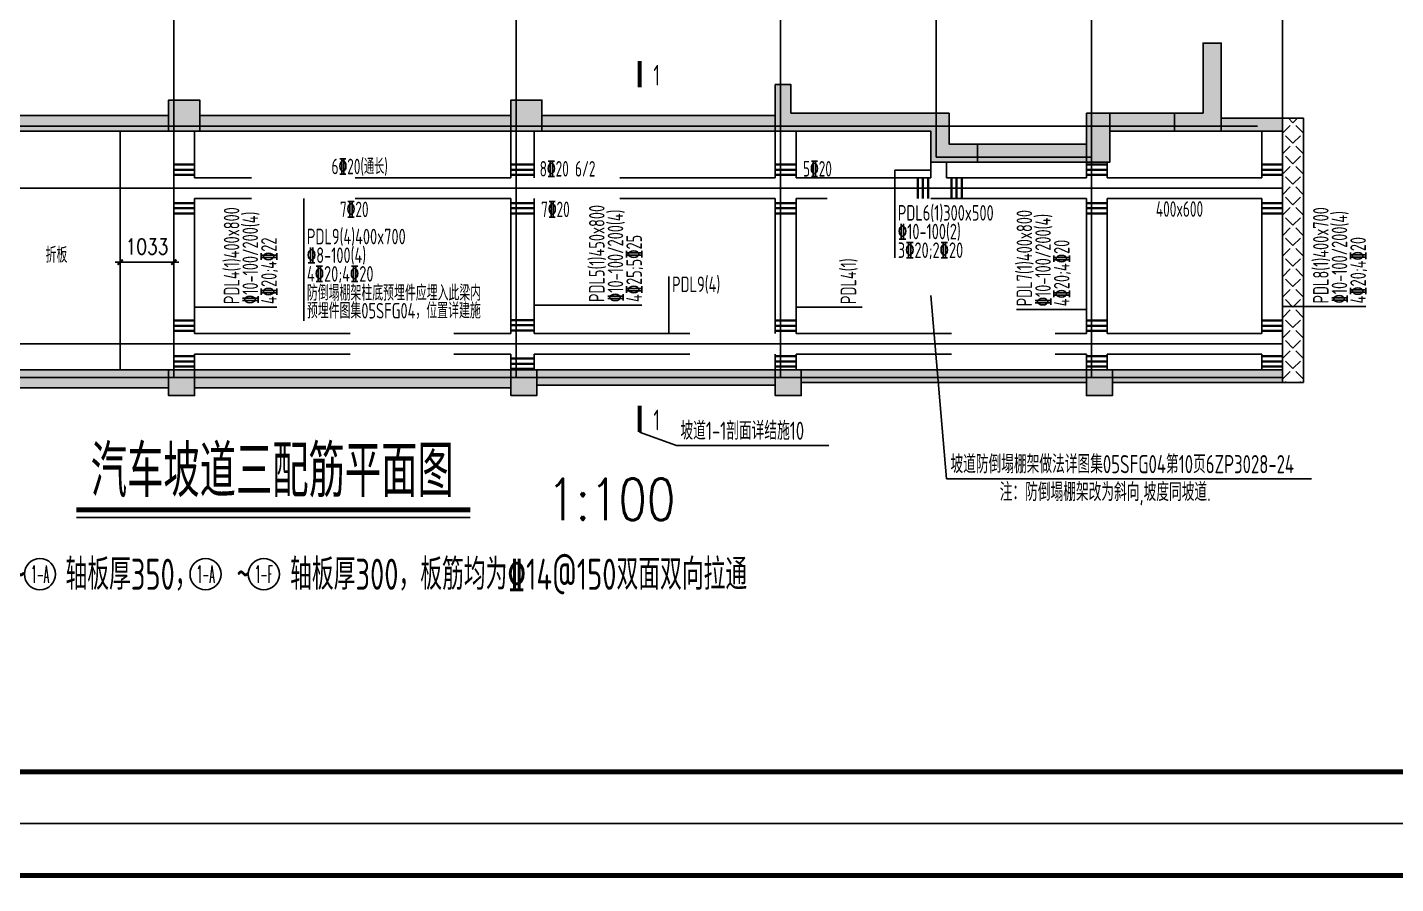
# Model space of a CAD drawing. Header units: millimetres. Extents: x -41781 to 68020, y 189188 to 426788.
# Drawn here: x 2068 to 28454, y 366231 to 382746 of the extents above; entities that cross this region are included whole.
import ezdxf
from ezdxf.enums import TextEntityAlignment as Align

# ---------------------------------------------------------------- set-up
doc = ezdxf.new("R2010")
doc.units = ezdxf.units.MM
doc.header["$LTSCALE"] = 1000
doc.header["$PDMODE"] = 35
doc.header["$PDSIZE"] = 200
doc.linetypes.add('3', pattern=[5, 3, -2])
for name, color, linetype in [('AXIS', 3, 'Continuous'), ('B-TEXT', 3, 'Continuous'), ('B-板厚', 2, 'Continuous'), ('COLU', 7, 'Continuous'), ('colu-1层', 6, 'Continuous'), ('colu-主楼', 7, 'Continuous'), ('DIM', 4, 'Continuous'), ('h填实-柱墙', 254, 'Continuous'), ('L-AXIS', 3, 'Continuous'), ('L-dote', 253, 'Continuous'), ('L-TEXT', 6, 'Continuous'), ('L-箍筋', 1, 'Continuous'), ('TEXT', 7, 'Continuous'), ('WALL', 3, 'Continuous'), ('wall-主楼', 2, 'Continuous'), ('图框', 4, 'Continuous'), ('承台编号', 60, 'Continuous'), ('梁', 4, 'Continuous'), ('梁虚线', 4, '3'), ('水平标注', 2, 'Continuous'), ('水平钢筋', 30, 'Continuous')]:
    doc.layers.add(name, color=color, linetype=linetype)
doc.styles.add('3$0$HZFS', font='txt.shx', dxfattribs={"width": 0.7, "bigfont": 'hzfs.shx'})
doc.styles.add('_HZTXT', font='txt.shx', dxfattribs={"width": 0.7, "bigfont": 'HZTXT.shx'})
doc.styles.add('_TCH_AXIS', font='COMPLEX', dxfattribs={"bigfont": 'GBCBIG'})
doc.styles.add('COMPLEX', font='tssdeng.shx', dxfattribs={"width": 0.7, "bigfont": 'tssdchn.shx'})
doc.styles.add('DIM_FONT', font='SIMPLEX.shx', dxfattribs={"width": 0.8})
doc.styles.add('TSSD_REIN', font='Tssdeng.shx', dxfattribs={"width": 0.7, "bigfont": 'hztxt.shx'})
doc.dimstyles.new('DIMN', dxfattribs={"dimtxt": 300, "dimasz": 100, "dimexe": 250, "dimexo": 300, "dimgap": 150, "dimtad": 1, "dimdec": 0, "dimzin": 0, "dimdsep": 46, "dimtxsty": 'DIM_FONT', "dimblk": 'ARCHTICK', "dimcen": 0.09, "dimclrt": 7, "dimazin": 2, "dimtfac": 1, "dimtdec": 0, "dimtix": 1, "dimtmove": 2, "dimatfit": 3, "dimfxl": 1, "dimtolj": 1, "dimtzin": 0, "dimarcsym": 0})

# ---------------------------------------------------------------- blocks, each defined once
blk = doc.blocks.new('A$C35F87531')
at = {"layer": '图框'}
blk.add_lwpolyline([(0, 0), (0, 59400), (84100, 59400), (84100, 0)], close=True, dxfattribs=at)
at = {"layer": '图框', "const_width": 100}
blk.add_lwpolyline([(2500, 1000), (83100, 1000), (83100, 58400), (2500, 58400)], close=True, dxfattribs=at)
blk = doc.blocks.new('_ArchTick')
at = {"color": 0, "linetype": 'ByBlock', "const_width": 0.4}
blk.add_lwpolyline([(-0.5, -0.5), (0.5, 0.5)], dxfattribs=at)
blk = doc.blocks.new('*D62')
at = {"layer": 'AXIS', "color": 0, "linetype": 'ByBlock', "lineweight": -2}
for p, q in [((3859, 378457), (3859, 378468)), ((4891, 378457), (4891, 378468)), ((3859, 378218), (3759, 378218)), ((3859, 378218), (4891, 378218)), ((4891, 378218), (4991, 378218))]:
    blk.add_line(p, q, dxfattribs=at)
at = {"layer": 'Defpoints', "color": 0, "linetype": 'ByBlock'}
for p in [(3859, 378157), (4891, 378218), (4891, 378157)]:
    blk.add_point(p, dxfattribs=at)
at = {"layer": 'AXIS', "color": 0, "linetype": 'ByBlock', "lineweight": -2, "xscale": 100, "yscale": 100, "zscale": 100}
blk.add_blockref('_ArchTick', (3859, 378218), dxfattribs=at)
at = {"layer": 'AXIS', "color": 0, "linetype": 'ByBlock', "lineweight": -2, "xscale": 100, "yscale": 100, "zscale": 100, "rotation": 180}
blk.add_blockref('_ArchTick', (4891, 378218), dxfattribs=at)
at = {"layer": 'AXIS', "color": 7, "linetype": 'ByBlock', "insert": (4375, 378518), "char_height": 300, "attachment_point": 5, "style": 'DIM_FONT'}
blk.add_mtext('\\A1;1033', dxfattribs=at)
blk = doc.blocks.new('_AXISO')
blk.add_circle((0, 0), 0.5)
at = {"layer": 'B-TEXT', "style": 'COMPLEX', "width": 1.450893}
blk.add_attdef('A', text='', height=0.56, dxfattribs=at).set_placement((0.249375, -0.28), (0.749375, -0.28), align=Align.FIT)

msp = doc.modelspace()

# ---------------------------------------------------------------- hatches: boundary and pattern name
at = {"layer": 'DIM'}
h = msp.add_hatch(dxfattribs=at)
h.set_pattern_fill('ANGLE', color=256, scale=100, angle=-90, style=0)
h.set_pattern_definition([(270, (-644553.3, 735039.75), (698.5, -1e-13), [508, -190.5]), (360, (-644553.3, 735039.75), (2e-13, 698.5), [508, -190.5])])
h.paths.add_polyline_path([(22591.4, 380943.3), (22591.4, 381093.3), (22491.4, 381093.3), (22491.4, 380943.3)])
h.paths.add_polyline_path([(22941.4, 380943.3), (22941.4, 381093.3), (22591.4, 381093.3), (22591.4, 380943.3)])
at = {"layer": 'h填实-柱墙'}
for points in [[(24191.4, 380743.3), (25091.4, 380743.3), (25091.4, 382443.3), (24741.4, 382443.3), (24741.4, 381093.3), (24191.4, 381093.3)], [(19841.4, 381093.3), (19841.4, 380493.3), (20391.4, 380493.3), (20391.4, 380143.3), (19491.4, 380143.3), (19491.4, 380743.3), (16491.4, 380743.3), (16491.4, 381643.3), (16791.4, 381643.3), (16791.4, 381093.3)], [(5391.4, 380743.3), (5391.4, 381343.3), (4791.4, 381343.3), (4791.4, 380743.3)], [(11991.4, 380743.3), (11991.4, 381343.3), (11391.4, 381343.3), (11391.4, 380743.3)], [(4791.4, 380743.3), (4791.4, 381043.3), (-3758.6, 381043.3), (-3758.6, 380743.3)], [(11391.4, 380743.3), (11391.4, 381043.3), (5391.4, 381043.3), (5391.4, 380743.3)], [(16491.4, 380743.3), (16491.4, 381043.3), (11991.4, 381043.3), (11991.4, 380743.3)], [(22491.4, 381093.3), (22941.4, 381093.3), (22941.4, 380143.3), (22491.4, 380143.3)], [(24191.4, 380743.3), (24191.4, 381093.3), (22941.4, 381093.3), (22941.4, 380743.3)], [(22491.4, 380143.3), (22491.4, 380493.3), (20391.4, 380493.3), (20391.4, 380143.3)], [(4841.4, 375793.3), (4841.4, 376143.3), (-3758.6, 376143.3), (-3758.6, 375793.3)], [(4791.4, 376143.3), (4791.4, 375643.3), (5291.4, 375643.3), (5291.4, 376143.3)], [(11391.4, 375793.3), (11391.4, 376143.3), (5291.4, 376143.3), (5291.4, 375793.3)], [(11391.4, 376143.3), (11391.4, 375643.3), (11891.4, 375643.3), (11891.4, 376143.3)], [(16491.4, 375843.3), (16491.4, 376143.3), (11891.4, 376143.3), (11891.4, 375843.3)], [(16491.4, 376143.3), (16491.4, 375643.3), (16991.4, 375643.3), (16991.4, 376143.3)], [(22491.4, 375893.3), (22491.4, 376143.3), (16991.4, 376143.3), (16991.4, 375893.3)], [(22491.4, 376143.3), (22491.4, 375643.3), (22991.4, 375643.3), (22991.4, 376143.3)], [(26274.4, 375893.3), (26274.4, 376143.3), (22991.4, 376143.3), (22991.4, 375893.3)]]:
    msp.add_hatch(color=256, dxfattribs=at).paths.add_polyline_path(points)
h = msp.add_hatch(color=256, dxfattribs=at)
h.paths.add_polyline_path([(25791.4, 380743.3), (25791.4, 380843.3), (25091.4, 380843.3), (25091.4, 380743.3)])
h.paths.add_polyline_path([(25791.4, 380843.3), (25791.4, 380993.3), (25091.4, 380993.3), (25091.4, 380843.3)])
h.paths.add_polyline_path([(26274.4, 380843.3), (26274.4, 380993.3), (25791.4, 380993.3), (25791.4, 380843.3)])
h.paths.add_polyline_path([(25791.4, 380843.3), (25791.4, 380743.3), (26274.4, 380743.3), (26274.4, 380843.3)])
at = {"layer": '梁虚线'}
h = msp.add_hatch(dxfattribs=at)
h.set_pattern_fill('ANGLE', color=256, scale=40, angle=45, style=0)
h.set_pattern_definition([(45, (0, 0), (-197.56563, 197.56563), [203.2, -76.2]), (135, (0, 0), (-197.56563, -197.56563), [203.2, -76.2])])
h.paths.add_polyline_path([(26674.4, 380993.3), (26274.4, 380993.3), (26274.4, 375993.3), (26274.4, 375893.3), (26674.4, 375893.3)])

# ---------------------------------------------------------------- linework, layer by layer
at = {"layer": 'COLU'}
for points in [[(4791.4, 376143.3), (4791.4, 375643.3), (5291.4, 375643.3), (5291.4, 376143.3)], [(11391.4, 376143.3), (11391.4, 375643.3), (11891.4, 375643.3), (11891.4, 376143.3)], [(16491.4, 376143.3), (16491.4, 375643.3), (16991.4, 375643.3), (16991.4, 376143.3)], [(22491.4, 375893.3), (22491.4, 376143.3), (16991.4, 376143.3), (16991.4, 375893.3)], [(22491.4, 376143.3), (22491.4, 375643.3), (22991.4, 375643.3), (22991.4, 376143.3)]]:
    msp.add_lwpolyline(points, close=True, dxfattribs=at)
at = {"layer": 'colu-1层'}
for points in [[(5391.4, 380743.3), (5391.4, 381343.3), (4791.4, 381343.3), (4791.4, 380743.3)], [(11991.4, 380743.3), (11991.4, 381343.3), (11391.4, 381343.3), (11391.4, 380743.3)]]:
    msp.add_lwpolyline(points, close=True, dxfattribs=at)
at = {"layer": 'colu-主楼'}
for points in [[(4791.4, 380743.3), (5391.4, 380743.3), (5391.4, 381343.3), (4791.4, 381343.3)], [(11391.4, 380743.3), (11991.4, 380743.3), (11991.4, 381343.3), (11391.4, 381343.3)], [(22491.4, 381093.3), (22941.4, 381093.3), (22941.4, 380143.3), (22491.4, 380143.3)]]:
    msp.add_lwpolyline(points, close=True, dxfattribs=at)
at = {"layer": 'L-dote', "ltscale": 10}
for p, q in [((4891.4, 375993.3), (4891.4, 392731.1)), ((11491.4, 375993.3), (11491.4, 392660.6)), ((16591.4, 375993.3), (16591.4, 392660.6)), ((19591.4, 380243.3), (19591.4, 392660.6)), ((26274.4, 375993.3), (26274.4, 392660.6)), ((22591.4, 392410.6), (22591.4, 375993.3)), ((-7412.4, 380843.3), (25791.4, 380843.3)), ((22591.4, 380243.3), (19591.4, 380243.3)), ((26274.4, 379643.1), (-7412.4, 379643.1)), ((-7412.4, 376643.1), (26274.4, 376643.1)), ((-7412.4, 375993.3), (26274.4, 375993.3))]:
    msp.add_line(p, q, dxfattribs=at)
at = {"layer": 'L-TEXT', "const_width": 75}
for points in [[(13875.3, 382098.5), (13875.3, 381588.9)], [(13875.3, 375449.7), (13875.3, 374940.1)]]:
    msp.add_lwpolyline(points, dxfattribs=at)
at = {"layer": 'L-箍筋', "const_width": 44.9}
for points in [[(4891.4, 380100.4), (5291.4, 380100.4)], [(4891.4, 380000.4), (5291.4, 380000.4)], [(11391.4, 380100.4), (11841.4, 380100.4)], [(11391.4, 380000.4), (11841.4, 380000.4)], [(16491.4, 380100.4), (16891.4, 380100.4)], [(16491.4, 380000.4), (16891.4, 380000.4)], [(22491.4, 380100.4), (22891.4, 380100.4)], [(22491.4, 380000.4), (22891.4, 380000.4)], [(25874.4, 380100.4), (26274.4, 380100.4)], [(25874.4, 380000.4), (26274.4, 380000.4)], [(4891.4, 379900.4), (5291.4, 379900.4)], [(11391.4, 379900.4), (11841.4, 379900.4)], [(16491.4, 379900.4), (16891.4, 379900.4)], [(19239.2, 379443.1), (19239.2, 379843.1)], [(19339.2, 379443.1), (19339.2, 379843.1)], [(19439.2, 379443.1), (19439.2, 379843.1)], [(19887.3, 379443.1), (19887.3, 379843.1)], [(19987.3, 379443.1), (19987.3, 379843.1)], [(20087.3, 379443.1), (20087.3, 379843.1)], [(22491.4, 379900.4), (22891.4, 379900.4)], [(25874.4, 379900.4), (26274.4, 379900.4)], [(4891.4, 379357.5), (5291.4, 379357.5)], [(4891.4, 379257.5), (5291.4, 379257.5)], [(4891.4, 379157.5), (5291.4, 379157.5)], [(11391.4, 379357.5), (11841.4, 379357.5)], [(11391.4, 379257.5), (11841.4, 379257.5)], [(11391.4, 379157.5), (11841.4, 379157.5)], [(16491.4, 379357.5), (16891.4, 379357.5)], [(16491.4, 379257.5), (16891.4, 379257.5)], [(16491.4, 379157.5), (16891.4, 379157.5)], [(22491.4, 379357.5), (22891.4, 379357.5)], [(22491.4, 379257.5), (22891.4, 379257.5)], [(22491.4, 379157.5), (22891.4, 379157.5)], [(25874.4, 379357.5), (26274.4, 379357.5)], [(25874.4, 379257.5), (26274.4, 379257.5)], [(25874.4, 379157.5), (26274.4, 379157.5)], [(4891.4, 377091.6), (5291.4, 377091.6)], [(11391.4, 377100.4), (11841.4, 377100.4)], [(16491.4, 377091.6), (16891.4, 377091.6)], [(22491.4, 377091.6), (22891.4, 377091.6)], [(25874.4, 377091.6), (26274.4, 377091.6)], [(4891.4, 376991.6), (5291.4, 376991.6)], [(4891.4, 376891.6), (5291.4, 376891.6)], [(11391.4, 377000.4), (11841.4, 377000.4)], [(11391.4, 376900.4), (11841.4, 376900.4)], [(16491.4, 376991.6), (16891.4, 376991.6)], [(16491.4, 376891.6), (16891.4, 376891.6)], [(22491.4, 376991.6), (22891.4, 376991.6)], [(22491.4, 376891.6), (22891.4, 376891.6)], [(25874.4, 376991.6), (26274.4, 376991.6)], [(25874.4, 376891.6), (26274.4, 376891.6)], [(4891.4, 376404.1), (5291.4, 376404.1)], [(4891.4, 376304.1), (5291.4, 376304.1)], [(11391.4, 376357.5), (11841.4, 376357.5)], [(11391.4, 376257.5), (11841.4, 376257.5)], [(16491.4, 376404.1), (16891.4, 376404.1)], [(16491.4, 376304.1), (16891.4, 376304.1)], [(22491.4, 376404.1), (22891.4, 376404.1)], [(22491.4, 376304.1), (22891.4, 376304.1)], [(25874.4, 376404.1), (26274.4, 376404.1)], [(25874.4, 376304.1), (26274.4, 376304.1)], [(4891.4, 376204.1), (5291.4, 376204.1)], [(11391.4, 376157.5), (11841.4, 376157.5)], [(16491.4, 376204.1), (16891.4, 376204.1)], [(22491.4, 376204.1), (22891.4, 376204.1)], [(25874.4, 376204.1), (26274.4, 376204.1)]]:
    msp.add_lwpolyline(points, dxfattribs=at)
at = {"layer": 'TEXT', "const_width": 100}
msp.add_lwpolyline([(10607.9, 373439.6), (3013.8, 373439.6)], dxfattribs=at)
at = {"layer": 'TEXT'}
msp.add_lwpolyline([(10607.9, 373289.6), (3013.8, 373289.6)], dxfattribs=at)
at = {"layer": 'WALL'}
for points in [[(4791.4, 380743.3), (4791.4, 381043.3), (-3758.6, 381043.3), (-3758.6, 380743.3)], [(11391.4, 380743.3), (11391.4, 381043.3), (5391.4, 381043.3), (5391.4, 380743.3)], [(16491.4, 380743.3), (16491.4, 381043.3), (11991.4, 381043.3), (11991.4, 380743.3)], [(24191.4, 380743.3), (24191.4, 381093.3), (22941.4, 381093.3), (22941.4, 380743.3)], [(26274.4, 380743.3), (26274.4, 380993.3), (25091.4, 380993.3), (25091.4, 380743.3)], [(22491.4, 380143.3), (22491.4, 380493.3), (20391.4, 380493.3), (20391.4, 380143.3)], [(4791.4, 375793.3), (4791.4, 376143.3), (-3808.6, 376143.3), (-3808.6, 375793.3)], [(11391.4, 375793.3), (11391.4, 376143.3), (5291.4, 376143.3), (5291.4, 375793.3)], [(16491.4, 375843.3), (16491.4, 376143.3), (11891.4, 376143.3), (11891.4, 375843.3)], [(26274.4, 375893.3), (26274.4, 376143.3), (22991.4, 376143.3), (22991.4, 375893.3)]]:
    msp.add_lwpolyline(points, close=True, dxfattribs=at)
at = {"layer": 'wall-主楼'}
for points in [[(24191.4, 380743.3), (25091.4, 380743.3), (25091.4, 382443.3), (24741.4, 382443.3), (24741.4, 381093.3), (24191.4, 381093.3)], [(19841.4, 381093.3), (19841.4, 380493.3), (20391.4, 380493.3), (20391.4, 380143.3), (19491.4, 380143.3), (19491.4, 380743.3), (16491.4, 380743.3), (16491.4, 381643.3), (16791.4, 381643.3), (16791.4, 381093.3)]]:
    msp.add_lwpolyline(points, close=True, dxfattribs=at)
at = {"layer": '承台编号'}
for p, q in [((19794.5, 374039.2), (19488.8, 377577.2)), ((13875.3, 374940.1), (14587.9, 374683.3)), ((14587.9, 374683.3), (17524.9, 374683.3)), ((19794.5, 374039.2), (26831.5, 374039.2))]:
    msp.add_line(p, q, dxfattribs=at)
at = {"layer": '梁'}
for p, q in [((26274.4, 380993.3), (26674.4, 380993.3)), ((26674.4, 375893.3), (26674.4, 380993.3)), ((3858.6, 380743.3), (3858.6, 376143.3)), ((4891.4, 380743.3), (4891.4, 376143.3)), ((26274.4, 376143.3), (26274.4, 380743.3)), ((26274.4, 375893.3), (26674.4, 375893.3))]:
    msp.add_line(p, q, dxfattribs=at)
at = {"layer": '梁虚线'}
for p, q in [((5291.4, 380743.3), (5291.4, 379843.1)), ((11391.4, 380743.3), (11391.4, 379843.1)), ((11841.4, 380743.3), (11841.4, 379843.1)), ((16491.4, 380743.3), (16491.4, 379843.1)), ((16891.4, 380743.3), (16891.4, 379843.1)), ((25874.4, 379843.1), (25874.4, 380743.3)), ((19491.4, 380143.3), (19491.4, 379843.1)), ((19791.4, 380143.3), (19791.4, 379843.1)), ((22491.4, 380143.3), (22491.4, 379843.1)), ((22891.4, 380143.3), (22891.4, 379843.1)), ((11391.4, 379843.1), (5291.4, 379843.1)), ((16491.4, 379843.1), (11841.4, 379843.1)), ((19491.4, 379843.1), (16891.4, 379843.1)), ((22491.4, 379843.1), (19791.4, 379843.1)), ((25874.4, 379843.1), (22891.4, 379843.1)), ((5291.4, 379443.1), (5291.4, 376843.1)), ((11391.4, 379443.1), (5291.4, 379443.1)), ((11391.4, 379443.1), (11391.4, 376843.1)), ((11841.4, 379443.1), (11841.4, 376843.1)), ((16491.4, 379443.1), (11841.4, 379443.1)), ((16491.4, 379443.1), (16491.4, 376843.1)), ((16891.4, 379443.1), (16891.4, 376843.1)), ((22491.4, 379443.1), (16891.4, 379443.1)), ((22491.4, 379443.1), (22491.4, 376843.1)), ((25874.4, 379443.1), (22891.4, 379443.1)), ((22891.4, 379443.1), (22891.4, 376843.1)), ((25874.4, 376843.1), (25874.4, 379443.1)), ((5291.4, 376843.1), (11391.4, 376843.1)), ((11841.4, 376843.1), (16491.4, 376843.1)), ((16891.4, 376843.1), (22491.4, 376843.1)), ((22891.4, 376843.1), (25874.4, 376843.1)), ((5291.4, 376443.1), (11391.4, 376443.1)), ((5291.4, 376443.1), (5291.4, 376143.3)), ((11391.4, 376443.1), (11391.4, 376143.3)), ((11841.4, 376443.1), (11841.4, 376143.3)), ((11841.4, 376443.1), (16491.4, 376443.1)), ((16491.4, 376443.1), (16491.4, 376143.3)), ((16891.4, 376443.1), (22491.4, 376443.1)), ((16891.4, 376443.1), (16891.4, 376143.3)), ((22491.4, 376443.1), (22491.4, 376143.3)), ((22891.4, 376443.1), (25874.4, 376443.1)), ((22891.4, 376443.1), (22891.4, 376143.3)), ((25874.4, 376143.3), (25874.4, 376443.1))]:
    msp.add_line(p, q, dxfattribs=at)
at = {"layer": '水平标注'}
for p, q in [((18793.9, 378298.2), (18793.9, 379993.2)), ((19491.4, 379993.2), (18793.9, 379993.2)), ((7398.5, 377083.2), (7398.5, 379443.1)), ((14440.7, 377940.2), (14440.7, 376843.1)), ((6876.2, 377348.5), (5291.4, 377348.5)), ((13918.9, 377388.4), (11841.4, 377388.4)), ((18169.2, 377348.5), (16891.4, 377348.5)), ((27881.1, 377359.4), (26274.4, 377359.4)), ((21144.8, 377305.4), (22491.4, 377305.4))]:
    msp.add_line(p, q, dxfattribs=at)

# ---------------------------------------------------------------- block references
at = {"layer": 'L-AXIS'}
ref = msp.add_blockref('_AXISO', (2310.9, 372199.9), dxfattribs=dict(at, xscale=599.9999999999989, yscale=600, zscale=600, rotation=359.9996457873791))
ref.add_attrib('A', '1-A', dxfattribs={"color": 7, "height": 339.41, "rotation": 359.99965, "style": '_TCH_AXIS', "width": 0.355932}).set_placement((2141.2, 372030.2), (2480.6, 372030.2), align=Align.FIT)
ref = msp.add_blockref('_AXISO', (5504.2, 372199.9), dxfattribs=dict(at, xscale=599.9999999999989, yscale=600, zscale=600, rotation=359.9996457873791))
ref.add_attrib('A', '1-A', dxfattribs={"color": 7, "height": 339.41, "rotation": 359.99965, "style": '_TCH_AXIS', "width": 0.355932}).set_placement((5334.5, 372030.2), (5673.9, 372030.2), align=Align.FIT)
ref = msp.add_blockref('_AXISO', (6628.4, 372199.9), dxfattribs=dict(at, xscale=599.9999999999989, yscale=600, zscale=600, rotation=359.9996457873791))
ref.add_attrib('A', '1-F', dxfattribs={"color": 7, "height": 339.41, "rotation": 359.99965, "style": '_TCH_AXIS', "width": 0.368421}).set_placement((6458.7, 372030.2), (6798.1, 372030.2), align=Align.FIT)
at = {"layer": '图框'}
for p in [(-16079.8, 367388.1), (-16079.8, 307988.1)]:
    msp.add_blockref('A$C35F87531', p, dxfattribs=at)

# ---------------------------------------------------------------- texts
at = {"layer": 'B-板厚', "style": 'TSSD_REIN', "width": 0.7}
msp.add_text('折板', height=300, rotation=360, dxfattribs=at).set_placement((2419, 378206.5))
at = {"layer": 'L-TEXT', "style": 'TSSD_REIN', "width": 0.65}
for p in [(14141.9, 381622.9), (14141.9, 374974)]:
    msp.add_text('1', height=400, rotation=0.00006, dxfattribs=at).set_placement(p)
at = {"layer": 'TEXT', "style": '3$0$HZFS', "text_generation_flag": 6, "width": 0.7}
msp.add_text('汽车坡道三配筋平面图', height=1000, rotation=180, dxfattribs=at).set_placement((3290.5, 373685.8))
at = {"layer": 'TEXT'}
for s, height, style, width, p in [('1:100', 800, '_HZTXT', 0.8, (12094.2, 373243.6)), ('注：坡道三    ~   轴板厚350，   ~   轴板厚300，板筋均为%%13214@150双面双向拉通', 600, 'TSSD_REIN', 0.7, (-1355.2, 371898))]:
    msp.add_text(s, height=height, dxfattribs=dict(at, style=style, width=width)).set_placement(p)
at = {"layer": '承台编号', "style": 'TSSD_REIN', "width": 0.7}
for s, p in [('坡道1-1剖面详结施10', (14662.2, 374790.7)), ('坡道防倒塌棚架做法详图集05SFG04第10页6ZP3028-24', (19868.9, 374146.5)), ('注：防倒塌棚架改为斜向,坡度同坡道.', (20819.3, 373609.4))]:
    msp.add_text(s, height=350, dxfattribs=at).set_placement(p)
at = {"layer": '水平标注', "style": 'TSSD_REIN', "width": 0.7}
for s, p in [('PDL4(1)400x800', (6156.2, 377408.5)), ('%%13210-100/200(4)', (6516.2, 377408.5)), ('PDL5(1)450x800', (13198.9, 377448.4)), ('%%13210-100/200(4)', (13558.9, 377448.4)), ('PDL7(1)400x800', (21444.8, 377365.4)), ('PDL8(1)400x700', (27161.1, 377419.4)), ('%%13210-100/200(4)', (27521.1, 377419.4)), ('%%13210-100/200(4)', (21804.8, 377365.4)), ('4%%13320;4%%13322', (6876.2, 377408.5)), ('4%%13325;5%%13325', (13918.9, 377448.4)), ('4%%13320;4%%13320', (27881.1, 377419.4)), ('4%%13320;4%%13320', (22164.8, 377365.4)), ('PDL4(1)', (18050.8, 377408.5))]:
    msp.add_text(s, height=300, rotation=90, dxfattribs=at).set_placement(p)
for s, p in [('PDL6(1)300x500', (18853.9, 379018.2)), ('%%13210-100(2)', (18853.9, 378658.2)), ('PDL9(4)400x700', (7458.5, 378561.5)), ('%%1328-100(4)', (7458.5, 378201.5)), ('3%%13320;2%%13320', (18853.9, 378298.2)), ('4%%13320;4%%13320', (7458.5, 377841.5)), ('PDL9(4)', (14500.7, 377640.2)), ('防倒塌棚架柱底预埋件应埋入此梁内', (7458.5, 377474.6)), ('预埋件图集05SFG04，位置详建施', (7458.5, 377130.8))]:
    msp.add_text(s, height=300, dxfattribs=at).set_placement(p)
at = {"layer": '水平钢筋', "color": 0, "style": 'TSSD_REIN', "width": 0.65}
for s, p in [('6%%13320(通长)', (7934.1, 379913.3)), ('8%%13320 6/2', (11947.6, 379868.3)), ('5%%13320', (17026, 379868.3)), ('7%%13320', (8095.7, 379085.8)), ('7%%13320', (11975.2, 379085.8)), ('400x600', (23830.8, 379092.1))]:
    msp.add_text(s, height=300, dxfattribs=at).set_placement(p)

# ---------------------------------------------------------------- dimensions: what is measured, and where the dimension line sits
at = {"layer": 'AXIS', "linetype": 'ByBlock'}
dim = msp.add_linear_dim(base=(4891.4, 378217.8), p1=(3858.6, 378156.8), p2=(4891.4, 378156.8), dimstyle='DIMN', dxfattribs=at)
dim.commit()
dim.dimension.update_dxf_attribs({"geometry": '*D62', "text_midpoint": (4375, 378517.8)})

doc.saveas('drawing.dxf')
